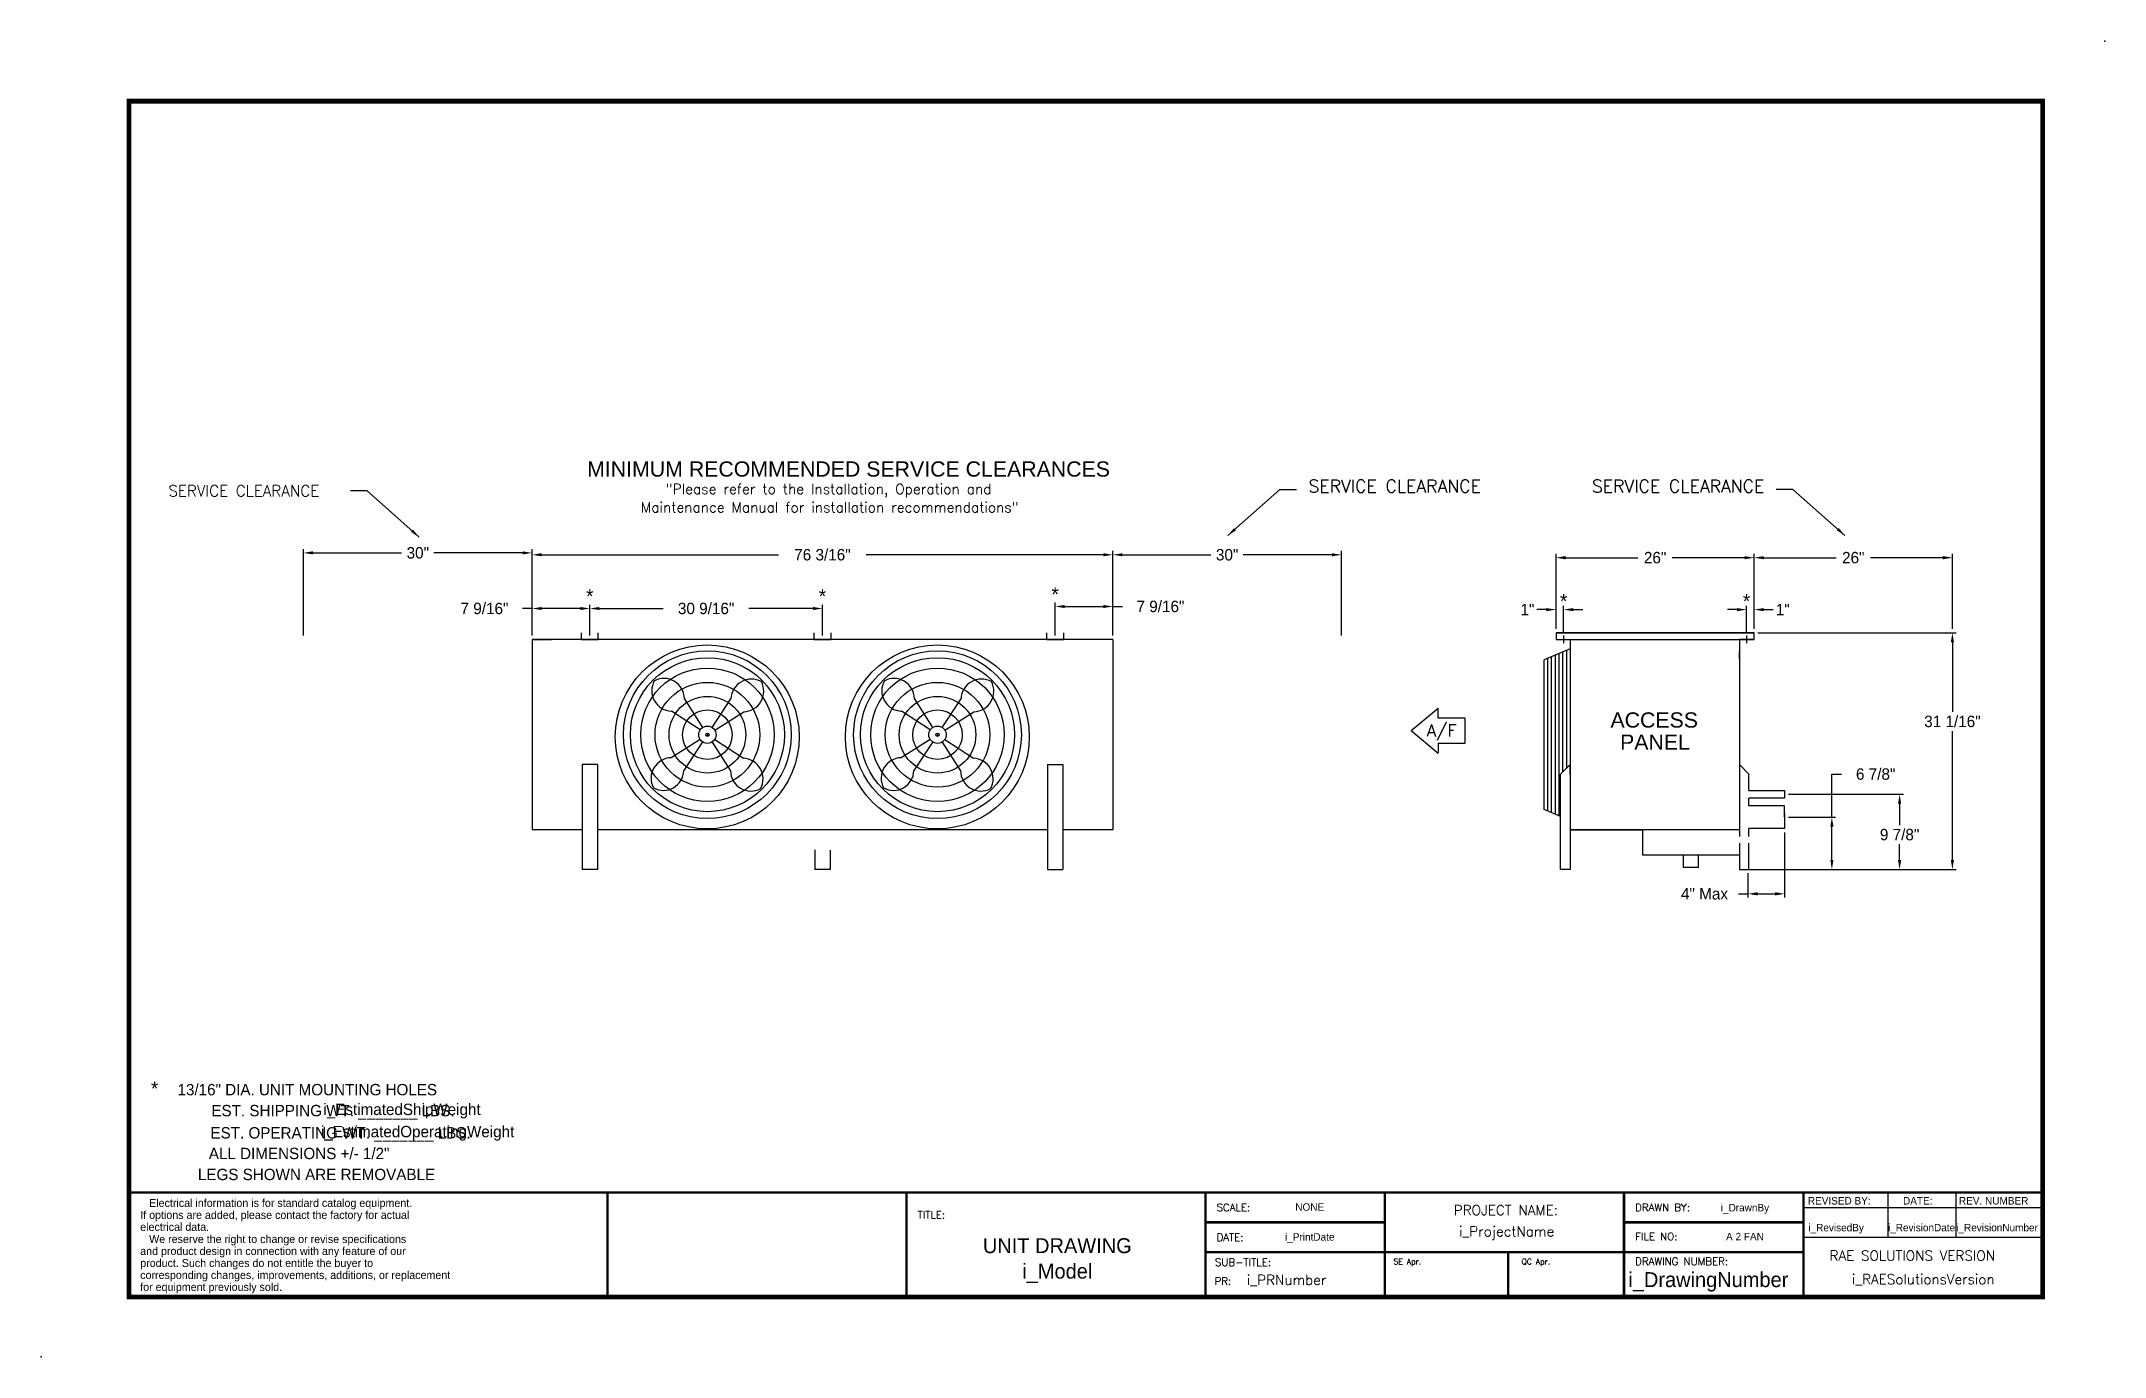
# Model space of a CAD drawing. Extents: x -12 to 259, y -8 to 165.
import ezdxf
from ezdxf.enums import TextEntityAlignment as Align

# ---------------------------------------------------------------- set-up
doc = ezdxf.new("R2010")
doc.units = 0
doc.header["$MEASUREMENT"] = 0
doc.layers.get('0').update_dxf_attribs({"linetype": 'CONTINUOUS'})
doc.layers.get('Defpoints').update_dxf_attribs({"linetype": 'CONTINUOUS'})
doc.layers.add('0 Unit', color=7, linetype='CONTINUOUS')
doc.styles.add('dimentions', font='arial.ttf')
doc.styles.add('SIMPLEX', font='SIMPLEX')
doc.dimstyles.get("Standard").update_dxf_attribs({"dimtxt": 1.5, "dimasz": 1.25, "dimexe": 0.5, "dimexo": 0.5, "dimgap": 0.5, "dimtad": 0, "dimtih": 1, "dimtoh": 1, "dimdec": 4, "dimzin": 0, "dimdsep": 46, "dimlunit": 5, "dimtxsty": 'STANDARD', "dimcen": 0.09, "dimadec": 0, "dimazin": 0, "dimtfac": 1, "dimtdec": 4, "dimtofl": 0, "dimtmove": 0, "dimatfit": 3, "dimfxl": 1, "dimfrac": 2, "dimtolj": 1, "dimtzin": 0, "dimarcsym": 0})

# ---------------------------------------------------------------- blocks, each defined once
blk = doc.blocks.new('*D55')
at = {"layer": '0 Unit', "color": 0, "lineweight": -2}
for p, q in [((52.89, 86.79), (52.89, 97.9)), ((129.08, 86.79), (129.08, 97.9)), ((54.14, 97.4), (85.23, 97.4)), ((127.83, 97.4), (96.73, 97.4))]:
    blk.add_line(p, q, dxfattribs=at)
at = {"layer": '0 Unit', "color": 0}
for points in [[(54.14, 97.61), (54.14, 97.2), (52.89, 97.4)], [(127.83, 97.61), (127.83, 97.2), (129.08, 97.4)]]:
    blk.add_solid(points, dxfattribs=at)
at = {"layer": 'Defpoints', "color": 0}
for p in [(129.08, 97.4), (52.89, 86.29), (129.08, 86.29)]:
    blk.add_point(p, dxfattribs=at)
at = {"layer": '0 Unit', "color": 0, "insert": (90.98, 97.4), "char_height": 1.5, "attachment_point": 5}
blk.add_mtext('\\A1;76 3/16"', dxfattribs=at)
blk = doc.blocks.new('*D56')
at = {"layer": '0 Unit', "color": 0, "lineweight": -2}
for p, q in [((52.89, 90.35), (51.64, 90.35)), ((52.89, 86.79), (52.89, 90.85)), ((59.2, 90.35), (54.14, 90.35)), ((60.45, 86.79), (60.45, 90.85))]:
    blk.add_line(p, q, dxfattribs=at)
at = {"layer": '0 Unit', "color": 0}
for points in [[(54.14, 90.56), (54.14, 90.15), (52.89, 90.35)], [(59.2, 90.56), (59.2, 90.15), (60.45, 90.35)]]:
    blk.add_solid(points, dxfattribs=at)
at = {"layer": 'Defpoints', "color": 0}
for p in [(52.89, 90.35), (52.89, 86.29), (60.45, 86.29)]:
    blk.add_point(p, dxfattribs=at)
at = {"layer": '0 Unit', "color": 0, "insert": (46.64, 90.35), "char_height": 1.5, "attachment_point": 5}
blk.add_mtext('\\A1;7 9/16"', dxfattribs=at)
blk = doc.blocks.new('*D57')
at = {"layer": '0 Unit', "color": 0, "lineweight": -2}
for p, q in [((121.51, 86.79), (121.51, 91.12)), ((122.76, 90.62), (127.83, 90.62)), ((129.08, 86.79), (129.08, 91.12)), ((129.08, 90.62), (130.33, 90.62))]:
    blk.add_line(p, q, dxfattribs=at)
at = {"layer": '0 Unit', "color": 0}
for points in [[(122.76, 90.82), (122.76, 90.41), (121.51, 90.62)], [(127.83, 90.82), (127.83, 90.41), (129.08, 90.62)]]:
    blk.add_solid(points, dxfattribs=at)
at = {"layer": 'Defpoints', "color": 0}
for p in [(129.08, 90.62), (121.51, 86.29), (129.08, 86.29)]:
    blk.add_point(p, dxfattribs=at)
at = {"layer": '0 Unit', "color": 0, "insert": (135.33, 90.62), "char_height": 1.5, "attachment_point": 5}
blk.add_mtext('\\A1;7 9/16"', dxfattribs=at)
blk = doc.blocks.new('*D58')
at = {"layer": '0 Unit', "color": 0, "lineweight": -2}
for p, q in [((22.89, 86.79), (22.89, 98.15)), ((24.14, 97.65), (35.76, 97.65)), ((51.64, 97.65), (40.01, 97.65)), ((52.89, 86.79), (52.89, 98.15))]:
    blk.add_line(p, q, dxfattribs=at)
at = {"layer": '0 Unit', "color": 0}
for points in [[(24.14, 97.86), (24.14, 97.45), (22.89, 97.65)], [(51.64, 97.86), (51.64, 97.45), (52.89, 97.65)]]:
    blk.add_solid(points, dxfattribs=at)
at = {"layer": 'Defpoints', "color": 0}
for p in [(52.89, 97.65), (22.89, 86.29), (52.89, 86.29)]:
    blk.add_point(p, dxfattribs=at)
at = {"layer": '0 Unit', "color": 0, "insert": (37.89, 97.65), "char_height": 1.5, "attachment_point": 5}
blk.add_mtext('\\A1;30"', dxfattribs=at)
blk = doc.blocks.new('*D59')
at = {"layer": '0 Unit', "color": 0, "lineweight": -2}
for p, q in [((129.08, 86.79), (129.08, 97.9)), ((159.08, 86.79), (159.08, 97.9)), ((130.33, 97.4), (141.95, 97.4)), ((157.83, 97.4), (146.2, 97.4))]:
    blk.add_line(p, q, dxfattribs=at)
at = {"layer": '0 Unit', "color": 0}
for points in [[(130.33, 97.61), (130.33, 97.2), (129.08, 97.4)], [(157.83, 97.61), (157.83, 97.2), (159.08, 97.4)]]:
    blk.add_solid(points, dxfattribs=at)
at = {"layer": 'Defpoints', "color": 0}
for p in [(159.08, 97.4), (129.08, 86.29), (159.08, 86.29)]:
    blk.add_point(p, dxfattribs=at)
at = {"layer": '0 Unit', "color": 0, "insert": (144.08, 97.4), "char_height": 1.5, "attachment_point": 5}
blk.add_mtext('\\A1;30"', dxfattribs=at)
blk = doc.blocks.new('*D60')
at = {"layer": '0 Unit', "color": 0, "linetype": 'Continuous', "lineweight": -2}
for p, q in [((60.45, 86.79), (60.45, 90.85)), ((61.7, 90.35), (70.09, 90.35)), ((89.73, 90.35), (81.34, 90.35)), ((90.98, 86.79), (90.98, 90.85))]:
    blk.add_line(p, q, dxfattribs=at)
at = {"layer": '0 Unit', "color": 0, "linetype": 'Continuous'}
for points in [[(61.7, 90.56), (61.7, 90.15), (60.45, 90.35)], [(89.73, 90.56), (89.73, 90.15), (90.98, 90.35)]]:
    blk.add_solid(points, dxfattribs=at)
at = {"layer": 'Defpoints', "color": 0, "linetype": 'Continuous'}
for p in [(90.98, 90.35), (60.45, 86.29), (90.98, 86.29)]:
    blk.add_point(p, dxfattribs=at)
at = {"layer": '0 Unit', "color": 0, "linetype": 'Continuous', "insert": (75.72, 90.35), "char_height": 1.5, "attachment_point": 5}
blk.add_mtext('\\A1;30 9/16"', dxfattribs=at)
blk = doc.blocks.new('*D73')
at = {"color": 0, "lineweight": -2}
for p, q in [((213.73, 87.17), (239.74, 87.17)), ((239.24, 85.92), (239.24, 76.78)), ((239.24, 57.36), (239.24, 74.28)), ((212.42, 56.11), (239.74, 56.11))]:
    blk.add_line(p, q, dxfattribs=at)
at = {"color": 0}
for points in [[(239.03, 85.92), (239.45, 85.92), (239.24, 87.17)], [(239.03, 57.36), (239.45, 57.36), (239.24, 56.11)]]:
    blk.add_solid(points, dxfattribs=at)
at = {"layer": 'Defpoints', "color": 0}
for p in [(213.23, 87.17), (211.92, 56.11), (239.24, 56.11)]:
    blk.add_point(p, dxfattribs=at)
at = {"color": 0, "insert": (239.24, 75.53), "char_height": 1.5, "attachment_point": 5}
blk.add_mtext('\\A1;31 1/16"', dxfattribs=at)
blk = doc.blocks.new('*D74')
at = {"color": 0, "lineweight": -2}
for p, q in [((187.23, 87.67), (187.23, 97.52)), ((213.23, 87.67), (213.23, 97.52)), ((188.48, 97.02), (197.98, 97.02)), ((211.98, 97.02), (202.48, 97.02))]:
    blk.add_line(p, q, dxfattribs=at)
at = {"color": 0}
for points in [[(188.48, 97.23), (188.48, 96.81), (187.23, 97.02)], [(211.98, 97.23), (211.98, 96.81), (213.23, 97.02)]]:
    blk.add_solid(points, dxfattribs=at)
at = {"layer": 'Defpoints', "color": 0}
for p in [(213.23, 97.02), (187.23, 87.17), (213.23, 87.17)]:
    blk.add_point(p, dxfattribs=at)
at = {"color": 0, "insert": (200.23, 97.02), "char_height": 1.5, "attachment_point": 5}
blk.add_mtext('\\A1;26"', dxfattribs=at)
blk = doc.blocks.new('*D75')
at = {"color": 0, "lineweight": -2}
for p, q in [((185.98, 90.21), (184.73, 90.21)), ((187.23, 87.67), (187.23, 90.71)), ((188.23, 87.29), (188.23, 90.71)), ((189.48, 90.21), (190.73, 90.21))]:
    blk.add_line(p, q, dxfattribs=at)
at = {"color": 0}
for points in [[(185.98, 90.41), (185.98, 90), (187.23, 90.21)], [(189.48, 90.41), (189.48, 90), (188.23, 90.21)]]:
    blk.add_solid(points, dxfattribs=at)
at = {"layer": 'Defpoints', "color": 0}
for p in [(187.23, 90.21), (187.23, 87.17), (188.23, 86.79)]:
    blk.add_point(p, dxfattribs=at)
at = {"color": 0, "insert": (183.48, 90.21), "char_height": 1.5, "attachment_point": 5}
blk.add_mtext('\\A1;1"', dxfattribs=at)
blk = doc.blocks.new('*D76')
at = {"color": 0, "lineweight": -2}
for p, q in [((210.98, 90.21), (209.73, 90.21)), ((212.23, 87.29), (212.23, 90.71)), ((213.23, 87.67), (213.23, 90.71)), ((214.48, 90.21), (215.73, 90.21))]:
    blk.add_line(p, q, dxfattribs=at)
at = {"color": 0}
for points in [[(210.98, 90.41), (210.98, 90), (212.23, 90.21)], [(214.48, 90.41), (214.48, 90), (213.23, 90.21)]]:
    blk.add_solid(points, dxfattribs=at)
at = {"layer": 'Defpoints', "color": 0}
for p in [(213.23, 90.21), (212.23, 86.79), (213.23, 87.17)]:
    blk.add_point(p, dxfattribs=at)
at = {"color": 0, "insert": (216.98, 90.21), "char_height": 1.5, "attachment_point": 5}
blk.add_mtext('\\A1;1"', dxfattribs=at)
blk = doc.blocks.new('*D77')
at = {"color": 0, "lineweight": -2}
for p, q in [((213.23, 87.67), (213.23, 97.52)), ((239.23, 87.67), (239.23, 97.52)), ((214.48, 97.02), (223.98, 97.02)), ((237.98, 97.02), (228.48, 97.02))]:
    blk.add_line(p, q, dxfattribs=at)
at = {"color": 0}
for points in [[(214.48, 97.23), (214.48, 96.81), (213.23, 97.02)], [(237.98, 97.23), (237.98, 96.81), (239.23, 97.02)]]:
    blk.add_solid(points, dxfattribs=at)
at = {"layer": 'Defpoints', "color": 0}
for p in [(239.23, 97.02), (213.23, 87.17), (239.23, 87.17)]:
    blk.add_point(p, dxfattribs=at)
at = {"color": 0, "insert": (226.23, 97.02), "char_height": 1.5, "attachment_point": 5}
blk.add_mtext('\\A1;26"', dxfattribs=at)
blk = doc.blocks.new('*D78')
at = {"color": 0, "linetype": 'Continuous', "lineweight": -2}
for p, q in [((217.73, 65.98), (232.81, 65.98)), ((232.31, 64.73), (232.31, 61.93)), ((232.31, 57.36), (232.31, 59.43)), ((213.04, 56.11), (232.81, 56.11))]:
    blk.add_line(p, q, dxfattribs=at)
at = {"color": 0, "linetype": 'Continuous'}
for points in [[(232.1, 64.73), (232.52, 64.73), (232.31, 65.98)], [(232.1, 57.36), (232.52, 57.36), (232.31, 56.11)]]:
    blk.add_solid(points, dxfattribs=at)
at = {"layer": 'Defpoints', "color": 0, "linetype": 'Continuous'}
for p in [(217.23, 65.98), (232.31, 65.98), (212.54, 56.11)]:
    blk.add_point(p, dxfattribs=at)
at = {"color": 0, "linetype": 'Continuous', "insert": (232.31, 60.68), "char_height": 1.5, "attachment_point": 5}
blk.add_mtext('\\A1;9 7/8"', dxfattribs=at)
blk = doc.blocks.new('*D79')
at = {"color": 0, "lineweight": -2}
for p, q in [((223.42, 62.98), (223.42, 68.62)), ((223.42, 68.62), (224.67, 68.62)), ((217.73, 62.98), (223.92, 62.98)), ((223.42, 57.36), (223.42, 61.73)), ((217.73, 56.11), (223.92, 56.11))]:
    blk.add_line(p, q, dxfattribs=at)
at = {"color": 0}
for points in [[(223.22, 61.73), (223.63, 61.73), (223.42, 62.98)], [(223.22, 57.36), (223.63, 57.36), (223.42, 56.11)]]:
    blk.add_solid(points, dxfattribs=at)
at = {"layer": 'Defpoints', "color": 0}
for p in [(217.23, 62.98), (223.42, 62.98), (217.23, 56.11)]:
    blk.add_point(p, dxfattribs=at)
at = {"color": 0, "insert": (229.17, 68.62), "char_height": 1.5, "attachment_point": 5}
blk.add_mtext('\\A1;6 7/8"', dxfattribs=at)

msp = doc.modelspace()

# ---------------------------------------------------------------- linework, layer by layer
at = {"lineweight": 30}
for p, q in [((187.22785, 87.16614), (190.47785, 87.16614)), ((187.22785, 87.16614), (213.22785, 87.16614)), ((187.22785, 87.16614), (187.22785, 86.29114)), ((213.22785, 87.16614), (187.22785, 87.16614)), ((213.22785, 86.29114), (213.22785, 87.16614)), ((189.0716, 85.06171), (185.6845, 83.6101)), ((186.65224, 63.55743), (186.65224, 84.02484)), ((187.13611, 84.23222), (187.13611, 63.35006)), ((187.22785, 86.29114), (213.22785, 86.29114)), ((187.61998, 84.43959), (187.61998, 63.14269)), ((188.10386, 68.8964), (188.10386, 84.64696)), ((188.58773, 84.85434), (188.58773, 69.38027)), ((185.6845, 63.97218), (185.6845, 83.6101)), ((186.16837, 63.76481), (186.16837, 83.81747)), ((168.21517, 74.32653), (171.75635, 77.2774)), ((171.75635, 75.94951), (171.75635, 77.2774)), ((175.29754, 75.94951), (171.75635, 75.94951)), ((175.29754, 72.70355), (175.29754, 75.94951)), ((168.21517, 74.32653), (171.75635, 71.37566)), ((171.75635, 72.70355), (171.75635, 71.37566)), ((171.75635, 72.70355), (175.29754, 72.70355)), ((187.8216, 63.05628), (185.6845, 63.97218))]:
    msp.add_line(p, q, dxfattribs=at)
for p, q in [((188.22785, 86.79114), (188.22785, 85.79114)), ((212.22785, 86.79114), (212.22785, 85.79114)), ((187.22785, 86.29114), (188.22785, 86.29114)), ((189.0716, 86.29114), (189.0716, 61.29114)), ((189.0716, 86.29114), (189.0716, 56.11414)), ((189.0716, 85.06171), (189.0716, 62.52057)), ((213.22785, 86.29114), (211.29035, 86.29114)), ((211.29035, 86.29114), (211.29035, 61.29114)), ((211.29035, 86.29114), (211.29035, 60.41614)), ((211.29035, 83.72864), (211.29035, 84.72864)), ((189.0716, 69.86414), (187.8216, 68.61414)), ((187.8216, 56.11414), (187.8216, 68.61414)), ((189.0716, 68.61414), (189.0716, 69.86414)), ((211.29035, 69.86414), (212.54035, 68.61414)), ((212.54035, 66.47864), (212.54035, 68.61414)), ((212.54035, 66.47864), (217.22785, 66.47864)), ((212.54035, 64.47864), (212.54035, 65.47864)), ((217.22785, 65.47864), (212.54035, 65.47864)), ((217.22785, 66.47864), (217.22785, 65.47864)), ((217.22785, 64.47864), (212.54035, 64.47864)), ((217.22785, 62.97864), (217.22785, 64.47864)), ((217.22785, 63.47864), (217.22785, 62.47864)), ((217.22785, 62.97864), (217.22785, 61.47864)), ((211.29035, 61.29114), (189.0716, 61.29114)), ((189.0716, 61.29114), (198.5716, 61.29114)), ((198.5716, 61.29114), (198.5716, 58.66614)), ((211.29035, 61.29114), (211.29035, 60.41614)), ((212.54035, 60.41614), (212.54035, 61.47864)), ((217.22785, 61.47864), (212.54035, 61.47864)), ((198.5716, 58.66614), (198.5716, 58.04114)), ((198.5716, 58.04114), (211.29035, 58.04114)), ((203.92391, 58.04114), (203.92391, 56.40202)), ((203.92391, 58.04114), (205.93803, 58.04114)), ((205.93803, 56.40202), (205.93803, 58.04114)), ((211.29035, 59.54114), (211.29035, 58.72864)), ((211.29035, 59.54114), (211.29035, 56.11414)), ((212.54035, 56.11414), (212.54035, 59.54114)), ((189.0716, 56.11414), (187.8216, 56.11414)), ((203.92391, 56.40202), (205.93803, 56.40202)), ((211.29035, 56.11414), (212.54035, 56.11414)), ((62.76659, 0.00001), (62.76659, 13.73019)), ((101.99569, 0.00001), (101.99569, 13.73019)), ((141.2248, 13.73019), (219.68301, 13.73019)), ((141.2248, 0.00001), (141.2248, 13.73019)), ((164.76226, 13.73019), (164.76226, 0.00001)), ((196.14554, 13.73019), (196.14554, 5.88437)), ((219.68301, 13.73019), (219.68301, 0.00001)), ((219.68301, 13.73019), (251.06629, 13.73019)), ((219.68301, 13.73019), (219.68301, 11.76874)), ((230.75634, 13.73019), (230.75634, 7.84583)), ((239.6742, 13.73019), (239.6742, 7.84583)), ((219.68301, 11.76874), (251.06629, 11.76874)), ((164.76226, 9.80728), (141.2248, 9.80728)), ((196.14554, 9.80728), (219.68301, 9.80728)), ((196.14554, 5.88437), (196.14554, 9.80728)), ((219.68301, 5.88437), (141.2248, 5.88437)), ((180.94426, 5.88437), (180.94426, 0.00001)), ((196.14554, 5.88437), (196.14554, 0.00001)), ((219.68301, 7.84583), (251.06629, 7.84583))]:
    msp.add_line(p, q)
at = {"linetype": 'Continuous'}
for p, q in [((217.22785, 60.97864), (217.22785, 52.41431)), ((212.41535, 55.61414), (212.41535, 52.41431)), ((211.16535, 52.91431), (212.41535, 52.91431)), ((213.66535, 52.91431), (215.97785, 52.91431))]:
    msp.add_line(p, q, dxfattribs=at)
for points, const_width in [([(0.00002, 0.00001), (251.06629, 0.00001), (251.06629, 156.91642), (0.00002, 156.91642), (0.00002, 0.00001)], 0.62767), ([(63.13764, 13.73019), (0.00002, 13.73019)], 0.31383), ([(251.06629, 13.73019), (62.76659, 13.73019), (62.76659, 0.00001)], 0.31383), ([(101.99569, 13.73019), (101.99569, 0.00001)], 0.31383), ([(141.2248, 13.73019), (141.2248, 0.00001)], 0.31383), ([(164.76226, 13.73019), (164.76226, 0.00001)], 0.31383), ([(196.14554, 13.73019), (196.14554, 0.00001)], 0.31383), ([(219.68301, 0.00001), (219.68301, 13.73019), (251.06629, 13.73019)], 0.31383), ([(164.76226, 9.80728), (141.2248, 9.80728)], 0.31383), ([(219.68301, 9.80728), (196.14554, 9.80728), (196.14554, 0.00001)], 0.31383), ([(219.68301, 5.88437), (141.2248, 5.88437)], 0.31383), ([(180.94426, 5.88437), (180.94426, 0.00001)], 0.31383)]:
    msp.add_lwpolyline(points, dxfattribs=dict(const_width=const_width))
for p in [(259.22347, 164.78333), (219.68301, 0.00001), (-11.5133, -7.82474)]:
    msp.add_point(p)
for points in [[(213.66535, 53.12264), (213.66535, 52.70597), (212.41535, 52.91431)], [(215.97785, 53.12264), (215.97785, 52.70597), (217.22785, 52.91431)]]:
    msp.add_solid(points, dxfattribs=at)
at = {"layer": '0 Unit'}
for p, q in [((59.32507, 87.16614), (59.32507, 86.29114)), ((61.57507, 86.29114), (61.57507, 87.16614)), ((89.85632, 87.16614), (89.85632, 86.29114)), ((92.10632, 86.29114), (92.10632, 87.16614)), ((120.38757, 87.16614), (120.38757, 86.29114)), ((122.63757, 86.29114), (122.63757, 87.16614)), ((129.07507, 86.29114), (52.88757, 86.29114)), ((52.88757, 86.29114), (52.88757, 61.29114)), ((52.88757, 86.29114), (55.45007, 86.29114)), ((52.88757, 86.29114), (52.88757, 65.36926)), ((59.32507, 86.29114), (61.57507, 86.29114)), ((89.85632, 86.29114), (92.10632, 86.29114)), ((120.38757, 86.29114), (122.63757, 86.29114)), ((129.07507, 86.29114), (126.45007, 86.29114)), ((129.07507, 86.29114), (129.07507, 62.97864)), ((59.45007, 69.86414), (59.45007, 56.11414)), ((61.45007, 69.86414), (59.45007, 69.86414)), ((61.45007, 69.86414), (61.45007, 56.11414)), ((120.51257, 69.86414), (122.51257, 69.86414)), ((120.51257, 69.86414), (120.51257, 56.11414)), ((122.51257, 69.86414), (122.51257, 56.11414)), ((59.45007, 61.29114), (52.88757, 61.29114)), ((120.51257, 61.29114), (61.45007, 61.29114)), ((129.07507, 61.29114), (122.51257, 61.29114)), ((89.98132, 58.67946), (89.98132, 56.11414)), ((91.98132, 58.65282), (91.98132, 56.11414)), ((61.45007, 56.11414), (59.45007, 56.11414)), ((91.98132, 56.11414), (89.98132, 56.11414)), ((120.51257, 56.11414), (122.51257, 56.11414))]:
    msp.add_line(p, q, dxfattribs=at)
at = {"layer": '0 Unit', "lineweight": 30}
for p, q in [((75.27599, 74.75407), (72.8652, 78.54984)), ((105.46349, 74.75407), (103.0527, 78.54984)), ((74.93375, 74.41684), (71.17391, 76.88329)), ((76.51328, 74.74496), (78.97972, 78.5048)), ((76.85051, 74.40272), (80.64628, 76.81351)), ((105.12125, 74.41684), (101.36141, 76.88329)), ((106.70078, 74.74496), (109.16722, 78.5048)), ((107.03801, 74.40272), (110.83378, 76.81351)), ((74.92464, 73.17955), (71.12887, 70.76876)), ((76.84139, 73.16543), (80.60123, 70.69899)), ((105.11214, 73.17955), (101.31637, 70.76876)), ((107.02889, 73.16543), (110.78873, 70.69899)), ((75.26187, 72.83732), (72.79542, 69.07748)), ((76.49916, 72.8282), (78.90995, 69.03243)), ((105.44937, 72.83732), (102.98292, 69.07748)), ((106.68666, 72.8282), (109.09745, 69.03243))]:
    msp.add_line(p, q, dxfattribs=at)
at = {"layer": '0 Unit', "linetype": 'Continuous'}
msp.add_line((129.07507, 62.97864), (129.07507, 61.29114), dxfattribs=at)
at = {"layer": '0 Unit', "lineweight": 30}
for centre, radius in [((75.86774, 73.5048), 12.0625), ((75.88757, 73.79114), 11.00415), ((106.05524, 73.5048), 12.0625), ((106.07507, 73.79114), 11.00415), ((75.88757, 73.79114), 10.10163), ((75.88757, 73.79114), 8.75546), ((106.07507, 73.79114), 10.10163), ((106.07507, 73.79114), 8.75546), ((75.88757, 73.79114), 6.8686), ((75.88757, 73.79114), 5.03159), ((106.07507, 73.79114), 6.8686), ((106.07507, 73.79114), 5.03159), ((75.88757, 73.79114), 3.24829), ((106.07507, 73.79114), 3.24829), ((75.88757, 73.79114), 1.14074), ((75.88757, 73.79114), 0.22515), ((106.07507, 73.79114), 1.14074), ((106.07507, 73.79114), 0.22515)]:
    msp.add_circle(centre, radius, dxfattribs=at)
for centre, start, end in [((71.27661, 79.57467), 151.3003537, 267.814713), ((70.1726, 78.4868), 1.3411738, 117.8555331), ((81.67111, 78.4021), 61.3003537, 177.814713), ((80.58324, 79.50611), 271.3411738, 27.8555331), ((101.46411, 79.57467), 151.3003537, 267.814713), ((100.3601, 78.4868), 1.3411738, 117.8555331), ((111.85861, 78.4021), 61.3003537, 177.814713), ((110.77074, 79.50611), 271.3411738, 27.8555331), ((71.19191, 68.07616), 91.3411738, 207.8555331), ((80.49853, 68.00761), 331.3003537, 87.814713), ((101.37941, 68.07616), 91.3411738, 207.8555331), ((110.68603, 68.00761), 331.3003537, 87.814713), ((70.10404, 69.18018), 241.3003537, 357.814713), ((81.60255, 69.09547), 181.3411738, 297.8555331), ((100.29154, 69.18018), 241.3003537, 357.814713), ((111.79005, 69.09547), 181.3411738, 297.8555331)]:
    msp.add_arc(centre, 2.69334, start, end, dxfattribs=at)
for p in [(75.88757, 73.79114), (75.88757, 73.79114), (75.88757, 73.79114), (106.07507, 73.79114), (106.07507, 73.79114), (106.07507, 73.79114)]:
    msp.add_point(p, dxfattribs=at)

# ---------------------------------------------------------------- texts
at = {"lineweight": 30}
for s, height, style, p in [('MINIMUM RECOMMENDED SERVICE CLEARANCES', 1.99998, 'dimentions', (60.10141, 107.65837)), ('ACCESS', 2, 'dimentions', (194.37147, 74.72593)), ('A/F', 1.577, 'SIMPLEX', (170.26781, 73.56388)), ('PANEL', 2, 'dimentions', (195.6363, 71.81926)), ('SE Apr.', 0.735546, 'SIMPLEX', (165.91453, 4.29907)), ('QC Apr.', 0.735546, 'SIMPLEX', (182.71386, 4.29907))]:
    msp.add_text(s, height=height, dxfattribs=dict(at, style=style)).set_placement(p)
at = {"style": 'SIMPLEX'}
for s, height, p in [('"Please refer to the Installation, Operation and', 1.3279867, (91.7829, 105.37084)), ('Maintenance Manual for installation recommendations"', 1.3279867, (91.94129, 102.96376)), ('PROJECT NAME:', 1.3024063, (180.65089, 10.75541)), ('i_ProjectName', 1.3024063, (180.74992, 7.96772)), ('i_RAESolutionsVersion', 1.3024063, (235.40702, 1.69719))]:
    msp.add_text(s, height=height, dxfattribs=at).set_placement(p, align=Align.CENTER)
for s, height, p in [('*', 1.87063, (188.23051, 90.38362)), ('*', 1.87063, (212.23051, 90.38362)), ('*', 1.83459, (3.3584, 26.45088)), ('EST. SHIPPING WT. _______ LBS.', 1.490706, (26.76054, 23.72592)), ('i_EstimatedShipWeight', 1.4924168, (35.82113, 23.88876)), ('EST. OPERATING WT. _______ LBS.', 1.490706, (27.75039, 20.81)), ('i_EstimatedOperatingWeight', 1.490706, (37.86088, 20.97284)), ('ALL DIMENSIONS +/- 1/2"', 1.490706, (22.32236, 18.10463)), ('LEGS SHOWN ARE REMOVABLE', 1.490706, (24.60109, 15.34875)), ('NONE', 0.980728, (154.91859, 11.33019)), ('i_DrawnBy', 0.980728, (212.02132, 11.24606)), ('i_PrintDate', 0.9807276, (154.91859, 7.40728)), ('A 2 FAN', 0.980728, (212.02132, 7.45162)), ('i_RevisedBy', 0.9807276, (223.98073, 8.63256)), ('i_RevisionDate', 0.9807276, (235.19268, 8.63256)), ('i_RevisionNumber', 0.9807276, (245.09657, 8.63256)), ('UNIT DRAWING', 1.9614552, (121.79561, 5.76926)), ('i_Model', 1.961455, (121.79561, 2.42625)), ('i_DrawingNumber', 1.9614552, (207.21832, 1.31239))]:
    msp.add_text(s, height=height).set_placement(p, align=Align.CENTER)
for s, height, p in [('13/16" DIA. UNIT MOUNTING HOLES', 1.490706, (6.36653, 26.4767)), ('REVISED BY:', 0.9807276, (220.27169, 12.14915)), ('DATE:', 0.980728, (232.76057, 12.14915)), ('REV. NUMBER', 0.9807276, (240.09459, 12.14915))]:
    msp.add_text(s, height=height).set_placement(p)
at = {"lineweight": 25}
for s, p in [('If options are added, please contact the factory for actual', (1.46965, 10.25818)), ('   Electrical information is for standard catalog equipment.', (1.46965, 11.83053)), ('electrical data.', (1.46965, 8.68584)), ('   We reserve the right to change or revise specifications', (1.46965, 7.09367)), ('and product design in connection with any feature of our', (1.46965, 5.52132)), ('corresponding changes, improvements, additions, or replacement ', (1.46965, 2.37664)), ('product. Such changes do not entitle the buyer to', (1.46965, 3.94898)), ('for equipment previously sold.', (1.46965, 0.80429))]:
    msp.add_text(s, height=1.0482292, dxfattribs=at).set_placement(p)
at = {"style": 'SIMPLEX'}
for s, height, p in [('TITLE:', 0.980728, (103.46678, 10.29765)), ('SCALE:', 0.980728, (142.69589, 11.27837)), ('DRAWN BY:', 0.980728, (197.61663, 11.27837)), ('DATE:', 0.980728, (142.69589, 7.35546)), ('FILE NO:', 0.980728, (197.61663, 7.45028)), ('RAE SOLUTIONS VERSION', 1.3024063, (223.12133, 4.79183)), ('SUB-TITLE:', 0.980728, (142.48337, 4.07972)), ('i_PRNumber', 1.302406, (146.67063, 1.59957)), ('DRAWING NUMBER:', 0.9807276, (197.61663, 4.1988))]:
    msp.add_text(s, height=height, dxfattribs=at).set_placement(p)
msp.add_text('PR:', height=0.980728, dxfattribs=at).set_placement((144.61715, 1.59957), align=Align.RIGHT)
at = {"linetype": 'Continuous', "insert": (206.71186, 52.91431), "char_height": 1.5, "attachment_point": 5}
msp.add_mtext('4" Max', dxfattribs=at)
at = {"layer": '0 Unit'}
for p in [(60.45273, 91.02801), (90.98398, 91.02801), (121.51523, 91.28159)]:
    msp.add_text('*', height=1.87063, dxfattribs=at).set_placement(p, align=Align.CENTER)
at = {"layer": '0 Unit', "width": 34.6701003, "style": 'SIMPLEX'}
for insert, char_height, attachment_point in [((5.17001, 106.51662), 1.4525, 1), ((154.75077, 107.24711), 1.66, 1), ((214.56285, 107.24711), 1.66, 3)]:
    msp.add_mtext('SERVICE CLEARANCE', dxfattribs=dict(at, insert=insert, char_height=char_height, attachment_point=attachment_point))

# ---------------------------------------------------------------- dimensions: what is measured, and where the dimension line sits
for base, p1, p2, picture, middle in [((213.22785, 97.02084), (187.22785, 87.16614), (213.22785, 87.16614), '*D74', (200.22785, 97.02084)), ((239.22785, 97.02084), (213.22785, 87.16614), (239.22785, 87.16614), '*D77', (226.22785, 97.02084)), ((187.22785, 90.20572), (188.22785, 86.79114), (187.22785, 87.16614), '*D75', (183.47785, 90.20572)), ((213.22785, 90.20572), (212.22785, 86.79114), (213.22785, 87.16614), '*D76', (216.97785, 90.20572))]:
    dim = msp.add_linear_dim(base=base, p1=p1, p2=p2, dimstyle='Standard', override={"dimpost": '"'})
    dim.commit()
    dim.dimension.update_dxf_attribs({"geometry": picture, "text_midpoint": middle})
for base, p1, p2, picture, middle in [((239.24138, 56.11414), (213.22785, 87.16614), (211.91535, 56.11414), '*D73', (239.24138, 75.53386)), ((223.42362, 62.97864), (217.22785, 56.11414), (217.22785, 62.97864), '*D79', (229.17362, 68.61586))]:
    dim = msp.add_linear_dim(base=base, p1=p1, p2=p2, angle=90, dimstyle='Standard', override={"dimpost": '"'})
    dim.commit()
    dim.dimension.update_dxf_attribs({"geometry": picture, "text_midpoint": middle, "dimtype": 160})
at = {"linetype": 'Continuous'}
dim = msp.add_linear_dim(base=(232.30877, 65.97864), p1=(212.54035, 56.11414), p2=(217.22785, 65.97864), angle=90, dimstyle='Standard', override={"dimpost": '"'}, dxfattribs=at)
dim.commit()
dim.dimension.update_dxf_attribs({"geometry": '*D78', "text_midpoint": (232.30877, 60.68154), "dimtype": 160})
at = {"layer": '0 Unit'}
for base, p1, p2, picture, middle in [((52.88757, 97.65444), (22.88757, 86.29114), (52.88757, 86.29114), '*D58', (37.88757, 97.65444)), ((129.07507, 97.40444), (52.88757, 86.29114), (129.07507, 86.29114), '*D55', (90.98132, 97.40444)), ((159.07507, 97.40444), (129.07507, 86.29114), (159.07507, 86.29114), '*D59', (144.07507, 97.40444)), ((52.88757, 90.35403), (60.45007, 86.29114), (52.88757, 86.29114), '*D56', (46.63757, 90.35403)), ((129.07507, 90.61572), (121.51257, 86.29114), (129.07507, 86.29114), '*D57', (135.32507, 90.61572))]:
    dim = msp.add_linear_dim(base=base, p1=p1, p2=p2, dimstyle='Standard', override={"dimpost": '"'}, dxfattribs=at)
    dim.commit()
    dim.dimension.update_dxf_attribs({"geometry": picture, "text_midpoint": middle})
at = {"layer": '0 Unit', "linetype": 'Continuous'}
dim = msp.add_linear_dim(base=(90.9813222664, 90.3540319669), p1=(60.4500722664, 86.2911380987), p2=(90.9813222664, 86.2911380987), dimstyle='Standard', override={"dimpost": '"'}, dxfattribs=at)
dim.commit()
dim.dimension.update_dxf_attribs({"geometry": '*D60', "text_midpoint": (75.7156972664, 90.3540319669)})

# ---------------------------------------------------------------- leaders
at = {"layer": '0 Unit'}
for points in [[(38.07281, 99.71303), (31.24481, 105.77592), (29.05311, 105.77592)], [(144.17555, 99.92588), (151.00354, 105.98878), (153.19524, 105.98878)], [(225.13808, 99.92588), (218.31008, 105.98878), (216.11838, 105.98878)]]:
    msp.add_leader(points, dimstyle='Standard', override={"dimgap": 0.09, "dimtad": 0}, dxfattribs=at)

doc.saveas('drawing.dxf')
